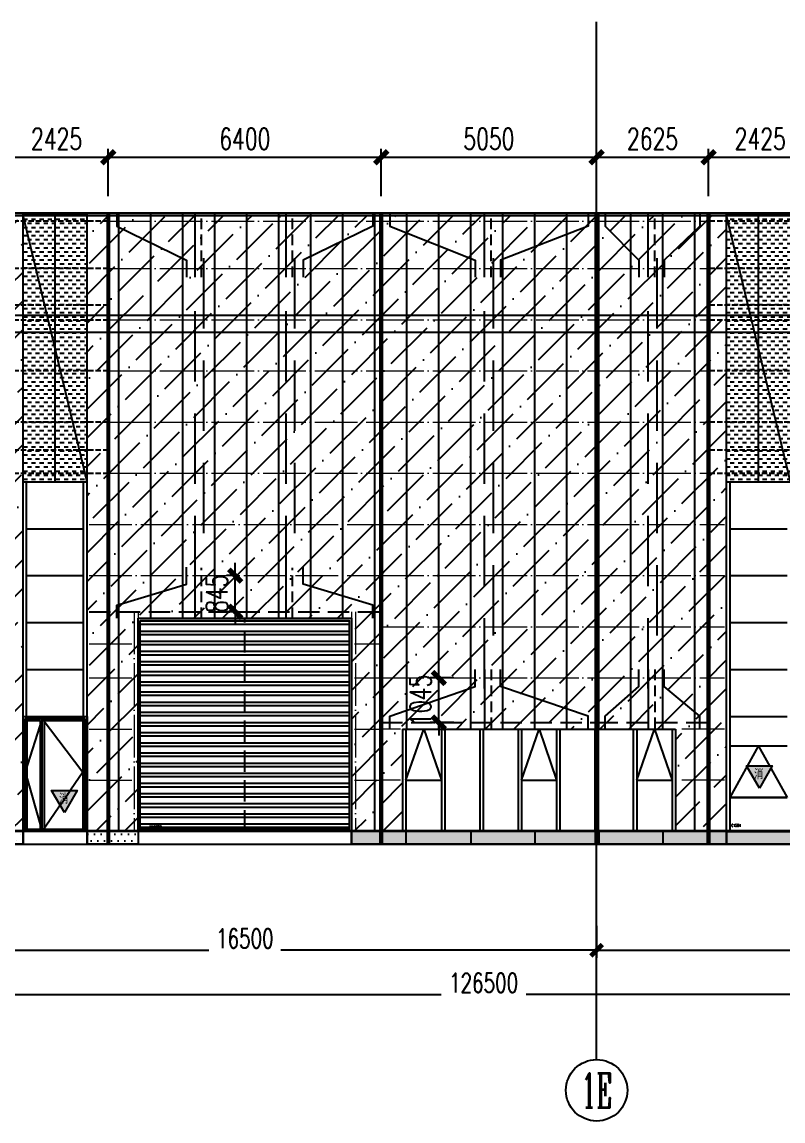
# Model space of a CAD drawing. Extents: x -2072575 to 87763, y -155913 to 742026.
# Drawn here: x -2002315 to -1984468, y 501003 to 526778 of the extents above; entities that cross this region are included whole.
import ezdxf
from ezdxf.enums import TextEntityAlignment as Align

# ---------------------------------------------------------------- set-up
doc = ezdxf.new("R2010")
doc.units = 0
doc.header["$LTSCALE"] = 1000
for name, pattern in [('20剖面图$0$DASH', [0.35, 0.25, -0.1]), ('__DASH', [0.35, 0.25, -0.1]), ('CENTER', [2, 1.25, -0.25, 0.25, -0.25]), ('CENTER2', [28.575, 19.05, -3.175, 3.175, -3.175]), ('DASHED', [0.75, 0.5, -0.25]), ('DOT', [0.25, 0, -0.25]), ('DOTE', [2.42, 2, -0.2, 0.02, -0.2]), ('HIDDEN2', [0.1875, 0.125, -0.0625])]:
    doc.linetypes.add(name, pattern=pattern)
doc.layers.get('Defpoints').update_dxf_attribs({"color": 210})
for name, color, linetype in [('!ZN1-填充-8', 8, 'Continuous'), ('!ZN1-文字-7', 7, 'Continuous'), ('!ZN1-标注-173', 173, 'Continuous'), ('!ZN3-玻璃幕墙-4', 4, 'Continuous'), ('!ZN4-辅助材料-1', 1, 'Continuous'), ('12圆钢+30钢套管撑杆', 3, 'Continuous'), ('12圆钢斜拉条', 30, 'Continuous'), ('12圆钢直拉条', 22, 'Continuous'), ('250×150×4.5×8 H型钢', 3, 'HIDDEN2'), ('3符号', 3, 'Continuous'), ('3铝板幕墙', 3, 'Continuous'), ('4玻璃幕墙', 4, 'Continuous'), ('60x60x5钢方管', 6, '20剖面图$0$DASH'), ('A-AXIS-DOTE', 14, 'DOTE'), ('A-AXIS-DP', 126, 'Continuous'), ('A-HATCH-2', 251, 'Continuous'), ('A-LIN-V', 9, 'Continuous'), ('A-门窗表显示尺寸', 160, 'Continuous'), ('AS-WALL', 40, 'Continuous'), ('DIM', 173, 'Continuous'), ('DOT', 8, 'DOT'), ('DOTE', 1, 'CENTER'), ('IE-填充-JYZS', 7, 'Continuous'), ('压型钢板', 23, 'Continuous')]:
    doc.layers.add(name, color=color, linetype=linetype)
for name, color, linetype, lineweight in [('A-WALL-HATCH', 8, 'Continuous', 13), ('冷弯薄壁C型钢 250x75x20x3.0', 51, 'DOTE', 0), ('梁', 4, 'Continuous', 18)]:
    doc.layers.add(name, color=color, linetype=linetype, lineweight=lineweight)
doc.styles.add('_TCH_AXIS', font='COMPLEX', dxfattribs={"bigfont": 'GBCBIG'})
doc.styles.add('A-STANDARD', font='SIMPLEX', dxfattribs={"bigfont": 'GBCBIG'})
doc.styles.add('DHTEXT-1', font='romans.shx', dxfattribs={"width": 0.7, "bigfont": 'chinese.shx'})
doc.styles.add('样式 1', font='romans.shx', dxfattribs={"width": 0.7, "bigfont": 'chinese.shx'})
doc.dimstyles.new('ZN180', dxfattribs={"dimscale": 180, "dimtxt": 2.5, "dimasz": 1.5, "dimexe": 1, "dimexo": 2, "dimgap": 0.9, "dimtad": 1, "dimdec": 0, "dimdsep": 46, "dimtxsty": 'DHTEXT-1', "dimblk": 'ARCHTICK', "dimcen": 2.5, "dimclrd": 173, "dimclre": 173, "dimclrt": 7, "dimazin": 2, "dimtfac": 1, "dimtdec": 0, "dimtix": 1, "dimtmove": 2, "dimatfit": 3, "dimfxl": 0, "dimarcsym": 0})
doc.dimstyles.new('ZN200', dxfattribs={"dimscale": 200, "dimtxt": 2.5, "dimasz": 1.5, "dimexe": 1, "dimexo": 2, "dimgap": 0.9, "dimtad": 1, "dimdec": 0, "dimdsep": 46, "dimtxsty": 'DHTEXT-1', "dimblk": 'ARCHTICK', "dimcen": 2.5, "dimclrd": 173, "dimclre": 173, "dimclrt": 7, "dimazin": 2, "dimtfac": 1, "dimtdec": 0, "dimtix": 1, "dimtmove": 2, "dimatfit": 3, "dimfxl": 0, "dimtolj": 1, "dimtzin": 0, "dimarcsym": 0})
pattern_1 = [(0, (2053939.9, -507792.86), (79.375, 158.75), [0, -158.75])]
pattern_2 = [(45, (2053939.9, -503214.68), (252.5697, 926.08891), [1190.625, -238.125, 0, -238.125])]
pattern_3 = [(0, (2053939.9, -503214.675), (95.25, 95.25), [95.25, -95.25])]

# ---------------------------------------------------------------- blocks, each defined once
blk = doc.blocks.new('_ArchTick')
at = {"color": 0, "linetype": 'ByBlock', "const_width": 0.4}
blk.add_lwpolyline([(-0.5, -0.5), (0.5, 0.5)], dxfattribs=at)
blk = doc.blocks.new('*D1727')
at = {"layer": 'Defpoints', "color": 0, "ltscale": 1800, "transparency": 16777216}
for p in [(-800, -1855), (125700, -1855), (125700, -3824)]:
    blk.add_point(p, dxfattribs=at)
at = {"layer": 'DIM', "color": 173, "linetype": 'ByBlock', "lineweight": -2, "ltscale": 1800, "transparency": 16777216}
for p, q in [((-800, -2215), (-800, -4004)), ((125700, -2215), (125700, -4004)), ((-800, -3824), (61456, -3824)), ((125700, -3824), (63445, -3824))]:
    blk.add_line(p, q, dxfattribs=at)
at = {"layer": 'DIM', "color": 173, "lineweight": -2, "ltscale": 1800, "transparency": 16777216, "xscale": 270, "yscale": 270, "zscale": 270, "rotation": 180}
blk.add_blockref('_ArchTick', (-800, -3824), dxfattribs=at)
at = {"layer": 'DIM', "color": 173, "lineweight": -2, "ltscale": 1800, "transparency": 16777216, "xscale": 270, "yscale": 270, "zscale": 270}
blk.add_blockref('_ArchTick', (125700, -3824), dxfattribs=at)
at = {"layer": 'DIM', "color": 7, "ltscale": 1800, "transparency": 16777216, "insert": (62450, -3549), "char_height": 450, "attachment_point": 5, "style": 'DHTEXT-1'}
blk.add_mtext('126500', dxfattribs=at)
blk = doc.blocks.new('*D1737')
at = {"layer": 'Defpoints', "color": 0, "ltscale": 1800, "transparency": 16777216}
for p in [(65100, -1855), (81600, -1855), (81600, -2784)]:
    blk.add_point(p, dxfattribs=at)
at = {"layer": 'DIM', "color": 173, "linetype": 'ByBlock', "lineweight": -2, "ltscale": 1800, "transparency": 16777216}
for p, q in [((65100, -2215), (65100, -2964)), ((81600, -2215), (81600, -2964)), ((65100, -2784), (72506, -2784)), ((81600, -2784), (74195, -2784))]:
    blk.add_line(p, q, dxfattribs=at)
at = {"layer": 'DIM', "color": 173, "lineweight": -2, "ltscale": 1800, "transparency": 16777216, "xscale": 270, "yscale": 270, "zscale": 270, "rotation": 180}
blk.add_blockref('_ArchTick', (65100, -2784), dxfattribs=at)
at = {"layer": 'DIM', "color": 173, "lineweight": -2, "ltscale": 1800, "transparency": 16777216, "xscale": 270, "yscale": 270, "zscale": 270}
blk.add_blockref('_ArchTick', (81600, -2784), dxfattribs=at)
at = {"layer": 'DIM', "color": 7, "ltscale": 1800, "transparency": 16777216, "insert": (73350, -2509), "char_height": 450, "attachment_point": 5, "style": 'DHTEXT-1'}
blk.add_mtext('16500', dxfattribs=at)
blk = doc.blocks.new('*D1738')
at = {"layer": 'Defpoints', "color": 0, "ltscale": 1800, "transparency": 16777216}
for p in [(48600, -1855), (65100, -1855), (65100, -2784)]:
    blk.add_point(p, dxfattribs=at)
at = {"layer": 'DIM', "color": 173, "linetype": 'ByBlock', "lineweight": -2, "ltscale": 1800, "transparency": 16777216}
for p, q in [((48600, -2215), (48600, -2964)), ((65100, -2215), (65100, -2964)), ((48600, -2784), (56006, -2784)), ((65100, -2784), (57695, -2784))]:
    blk.add_line(p, q, dxfattribs=at)
at = {"layer": 'DIM', "color": 173, "lineweight": -2, "ltscale": 1800, "transparency": 16777216, "xscale": 270, "yscale": 270, "zscale": 270, "rotation": 180}
blk.add_blockref('_ArchTick', (48600, -2784), dxfattribs=at)
at = {"layer": 'DIM', "color": 173, "lineweight": -2, "ltscale": 1800, "transparency": 16777216, "xscale": 270, "yscale": 270, "zscale": 270}
blk.add_blockref('_ArchTick', (65100, -2784), dxfattribs=at)
at = {"layer": 'DIM', "color": 7, "ltscale": 1800, "transparency": 16777216, "insert": (56850, -2509), "char_height": 450, "attachment_point": 5, "style": 'DHTEXT-1'}
blk.add_mtext('16500', dxfattribs=at)
blk = doc.blocks.new('卓越-轴号')
blk.add_circle((0, 0), 4)
at = {"color": 0, "style": '_TCH_AXIS', "width": 1.041667, "flags": 8}
blk.add_attdef('A', text='', height=4.48, dxfattribs=at).set_placement((-2, -2.24), (2, -2.24), align=Align.FIT)
blk = doc.blocks.new('*U215')
at = {"layer": '!ZN3-玻璃幕墙-4', "color": 7, "ltscale": 10}
blk.add_lwpolyline([(0, 0), (670, 1200), (1340, 0)], dxfattribs=at)
blk = doc.blocks.new('消防救援口标识')
blk.add_wipeout([(0, 0), (-150, 260), (150, 260)]).dxf.layer = '!ZN1-标注-173'
at = {"layer": '!ZN1-填充-8'}
h = blk.add_hatch(color=252, dxfattribs=at)
h.dxf.hatch_style = 1
h.paths.add_polyline_path([(0, 0), (-150, 260), (150, 260)])
at = {"layer": '!ZN1-标注-173'}
blk.add_lwpolyline([(0, 0), (-150, 260), (150, 260)], close=True, dxfattribs=at)
at = {"layer": '!ZN1-文字-7', "ltscale": 1.5, "style": '样式 1', "width": 0.7}
blk.add_text('消', height=120, dxfattribs=at).set_placement((-62, 164), align=Align.MIDDLE_LEFT)
blk = doc.blocks.new('w4243')
at = {"layer": '!ZN4-辅助材料-1', "xscale": 2, "yscale": 2, "zscale": 2}
blk.add_blockref('消防救援口标识', (-1646421, 506714), dxfattribs=at)
blk = doc.blocks.new('20250915085932')
at = {"layer": '!ZN1-填充-8'}
h = blk.add_hatch(dxfattribs=at)
h.set_pattern_fill('ANSI36', color=252, scale=300, style=0)
h.set_pattern_definition(pattern_2)
h.paths.add_polyline_path([(51650, 12), (48150, 12), (37726, 12), (37850, 0), (50450, 0), (50450, 2400), (37850, 2400), (37726, 12), (42635, 12), (37726, 12), (38071, 12), (37850, 0), (36650, 0), (36650, 14450), (51650, 14450)])
h = blk.add_hatch(dxfattribs=at)
h.set_pattern_fill('ANSI36', color=252, scale=300, style=0)
h.set_pattern_definition(pattern_2)
h.paths.add_polyline_path([(68150, 12), (66677, 12), (60550, 12), (60550, 0), (66950, 0), (66950, 2400), (60550, 2400), (60550, 12), (59350, 12), (59350, 5000), (54350, 5000), (54350, 12), (53150, 12), (53150, 14450), (68150, 14450)])
h = blk.add_hatch(dxfattribs=at)
h.set_pattern_fill('DOTS', color=252, scale=100, style=0)
h.set_pattern_definition(pattern_1)
h.paths.add_polyline_path([(51650, 12), (36650, 12), (36650, -300), (51650, -300)])
h = blk.add_hatch(dxfattribs=at)
h.set_pattern_fill('DOTS', color=252, scale=100, style=0)
h.set_pattern_definition(pattern_1)
h.paths.add_polyline_path([(53150, 12), (54350, 12), (54350, -300), (53150, -300)])
h = blk.add_hatch(dxfattribs=at)
h.set_pattern_fill('DOTS', color=252, scale=100, style=0)
h.set_pattern_definition(pattern_1)
h.paths.add_polyline_path([(59350, 12), (84650, 12), (84650, -300), (59350, -300)])
at = {"layer": 'A-HATCH-2'}
h = blk.add_hatch(dxfattribs=at)
h.set_pattern_fill('ANSI32', color=252, scale=50, angle=45)
h.set_pattern_definition([(180, (1697830.16, -517237.45), (-1e-14, -238.125), []), (180, (1697750.8, -517158.08), (-1e-14, -238.125), [])])
h.paths.add_polyline_path([(54400, 4950), (59300, 4950), (59300, 50), (54400, 50)])
at = {"layer": 'IE-填充-JYZS', "ltscale": 10}
h = blk.add_hatch(dxfattribs=at)
h.set_pattern_fill('DASH', color=252, scale=100)
h.set_pattern_definition(pattern_3)
h.paths.add_polyline_path([(51650, 8200), (53150, 8200), (53150, 14450), (51650, 14450)])
h = blk.add_hatch(dxfattribs=at)
h.set_pattern_fill('DASH', color=252, scale=100)
h.set_pattern_definition(pattern_3)
h.paths.add_polyline_path([(68150, 8200), (69650, 8200), (69650, 14450), (68150, 14450)])
at = {"layer": '!ZN3-玻璃幕墙-4', "color": 252, "ltscale": 10}
for points in [[(60630, 1200), (61045, 2400), (61460, 1200)], [(63340, 1200), (63750, 2400), (64160, 1200)], [(66040, 1200), (66455, 2400), (66870, 1200)]]:
    blk.add_lwpolyline(points, dxfattribs=at)
at = {"layer": '3铝板幕墙', "color": 252, "ltscale": 10}
blk.add_line((87350, 12), (15100, 12), dxfattribs=at)
at = {"layer": '3铝板幕墙', "color": 252, "ltscale": 2000}
for p, q in [((53150, 12), (53150, -300)), ((54350, 12), (54350, -300)), ((59350, 12), (59350, -300)), ((60630, 12), (60630, -300)), ((62150, 12), (62150, -300)), ((63650, 12), (63650, -300)), ((65150, 12), (65150, -300)), ((66650, 12), (66650, -300)), ((68150, 12), (68150, -300))]:
    blk.add_line(p, q, dxfattribs=at)
for points in [[(36650, 12), (51650, 12), (51650, -300), (36650, -300)], [(53150, 12), (54350, 12), (54350, -300), (53150, -300)], [(59350, 12), (84650, 12), (84650, -300), (59350, -300)]]:
    blk.add_lwpolyline(points, close=True, dxfattribs=at)
at = {"layer": '4玻璃幕墙', "color": 252, "ltscale": 1.5}
for p, q in [((51650, 0), (51650, 8200)), ((51650, 8200), (53150, 8200)), ((51730, 0), (51730, 8200)), ((53070, 0), (53070, 8200)), ((53150, 0), (53150, 8200)), ((68150, 0), (68150, 8200)), ((68150, 8200), (69650, 8200)), ((68230, 0), (68230, 8200)), ((51730, 7100), (53070, 7100)), ((68230, 7100), (69570, 7100)), ((51730, 6000), (53070, 6000)), ((68230, 6000), (69570, 6000)), ((51730, 4900), (53070, 4900)), ((68230, 4900), (69570, 4900)), ((51730, 3800), (53070, 3800)), ((68230, 3800), (69570, 3800)), ((51730, 2700), (53070, 2700)), ((68230, 2700), (69570, 2700)), ((60550, 2400), (66950, 2401)), ((60550, 2400), (60550, 0)), ((60630, 2400), (60630, 0)), ((61460, 2400), (61460, 0)), ((61540, 2400), (61540, 0)), ((62360, 2400), (62360, 0)), ((62440, 2400), (62440, 0)), ((63260, 2400), (63260, 0)), ((63340, 2400), (63340, 0)), ((64160, 2400), (64160, 0)), ((64240, 2400), (64240, 0)), ((65060, 2400), (65060, 0)), ((65140, 2400), (65140, 0)), ((65960, 2401), (65960, 1)), ((66040, 2401), (66040, 1)), ((66870, 2401), (66870, 1)), ((66950, 2401), (66950, 1)), ((69570, 2000), (68230, 2000)), ((69570, 2000), (68230, 2000)), ((60630, 1200), (61460, 1200)), ((63340, 1200), (64160, 1200)), ((66040, 1200), (66870, 1200)), ((69570, 800), (68230, 800)), ((69570, 800), (68230, 800)), ((68230, 800), (69570, 800)), ((53150, 0), (51650, 0)), ((69650, 0), (68150, 0)), ((68150, 0), (69650, 0)), ((66950, 0), (60550, 0))]:
    blk.add_line(p, q, dxfattribs=at)
at = {"layer": '4玻璃幕墙', "color": 252}
for p, q in [((51650, 2700), (53150, 2700)), ((51650, 0), (51650, 2700)), ((51700, 0), (51700, 2650)), ((51700, 2650), (52100, 2650)), ((51750, 50), (51750, 2600)), ((51750, 2600), (52050, 2600)), ((52050, 2600), (52050, 50)), ((52100, 0), (52100, 2650)), ((52100, 2650), (53100, 2650)), ((52150, 50), (52150, 2600)), ((52150, 2600), (53050, 2600)), ((53050, 2600), (53050, 50)), ((53100, 2650), (53100, 0)), ((53150, 2700), (53150, 0)), ((53150, 0), (51650, 0)), ((52050, 50), (51750, 50)), ((53050, 50), (52150, 50))]:
    blk.add_line(p, q, dxfattribs=at)
blk.add_lwpolyline([(52100, 2650), (51700, 1403), (52100, 0)], dxfattribs=at)
at = {"layer": 'A-AXIS-DOTE', "color": 252, "linetype": '__DASH', "ltscale": 2}
blk.add_line((56850, 0), (56850, 5000), dxfattribs=at)
at = {"layer": 'A-LIN-V', "color": 252}
for p, q in [((15200, 14500), (125700, 14500)), ((15200, 14450), (125700, 14450)), ((53150, 14500), (51650, 14500)), ((51650, -300), (51650, 14450)), ((53150, 14450), (51650, 14450)), ((53150, -300), (53150, 14450)), ((69650, 14500), (68150, 14500)), ((68150, -300), (68150, 14450)), ((69650, 14450), (68150, 14450)), ((53150, 0), (51650, 0)), ((53150, 0), (51650, 0)), ((69650, 0), (68150, 0)), ((69650, 0), (68150, 0)), ((54350, 0), (54350, -300)), ((59350, 0), (59350, -300))]:
    blk.add_line(p, q, dxfattribs=at)
blk.add_lwpolyline([(54350, 5000), (59350, 5000), (59350, 0), (54350, 0)], close=True, dxfattribs=at)
at = {"layer": 'A-门窗表显示尺寸', "color": 252}
blk.add_lwpolyline([(54400, 4950), (59300, 4950), (59300, 50), (54400, 50)], close=True, dxfattribs=at)
at = {"layer": 'AS-WALL', "color": 252}
for points in [[(53150, 8200), (53150, 8200), (51650, 14450)], [(69650, 8200), (69650, 8200), (68150, 14450)]]:
    blk.add_lwpolyline(points, dxfattribs=at)
at = {"layer": '压型钢板', "color": 252, "ltscale": 10}
for p, q in [((51650, 12), (51650, 14500)), ((52400, 8200), (52400, 14500)), ((53150, 12), (53150, 14500)), ((53900, 12), (53900, 14500)), ((54650, 5000), (54650, 14500)), ((55400, 5000), (55400, 14500)), ((56150, 5000), (56150, 14500)), ((56900, 5000), (56900, 14500)), ((57650, 5000), (57650, 14500)), ((58400, 5000), (58400, 14500)), ((59150, 5000), (59150, 14500)), ((59900, 12), (59900, 14500)), ((60650, 2400), (60650, 14500)), ((61400, 2401), (61400, 14500)), ((62150, 2401), (62150, 14500)), ((62900, 2401), (62900, 14500)), ((63650, 2401), (63650, 14500)), ((64400, 2401), (64400, 14500)), ((65150, 2401), (65150, 14500)), ((65900, 2401), (65900, 14500)), ((66650, 2401), (66650, 14500)), ((67400, 12), (67400, 14500)), ((68150, 12), (68150, 14500)), ((68900, 8200), (68900, 14500))]:
    blk.add_line(p, q, dxfattribs=at)
at = {"layer": '!ZN3-玻璃幕墙-4', "color": 252, "ltscale": 500}
blk.add_blockref('*U215', (68230, 800), dxfattribs=at)
at = {"layer": 'A-WALL-HATCH', "color": 252}
blk.add_blockref('w4243', (1699041, -506271), dxfattribs=at)
at = {"layer": 'A-门窗表显示尺寸', "color": 252, "style": 'A-STANDARD', "width": 0.705882}
for s, p in [('JLM5050', (54600, 80)), ('C1584', (68260, 113)), ('C1584', (68260, 113))]:
    blk.add_text(s, height=59.5, dxfattribs=at).set_placement(p)
at = {"layer": '4玻璃幕墙', "color": 252}
blk.add_lwpolyline([(52100, 2650), (53050, 1393), (52100, 0)], dxfattribs=at)
at = {"layer": '!ZN4-辅助材料-1', "color": 252, "xscale": 2, "yscale": 2, "zscale": 2}
blk.add_blockref('消防救援口标识', (68917, 1018), dxfattribs=at)
at = {"layer": '!ZN3-玻璃幕墙-4', "color": 252, "ltscale": 10}
blk.add_lwpolyline([(68230, 800), (68900, 2000), (69570, 800)], dxfattribs=at)
at = {"layer": '!ZN4-辅助材料-1', "color": 252, "xscale": 2, "yscale": 2, "zscale": 2}
blk.add_blockref('消防救援口标识', (68917, 1018), dxfattribs=at)
blk = doc.blocks.new('A$C9759542a')
at = {"layer": '3铝板幕墙', "ltscale": 1000}
blk.add_blockref('20250915085932', (0, 0), dxfattribs=at)
blk = doc.blocks.new('*D3350')
at = {"layer": 'Defpoints', "color": 0, "ltscale": 10, "transparency": 16777216}
for p in [(-1983790, 523606), (-1986215, 522293), (-1983790, 522293)]:
    blk.add_point(p, dxfattribs=at)
at = {"layer": 'DIM', "color": 173, "linetype": 'ByBlock', "lineweight": -2, "ltscale": 10, "transparency": 16777216}
for p, q in [((-1986215, 522693), (-1986215, 523806)), ((-1983790, 522693), (-1983790, 523806)), ((-1986215, 523606), (-1983790, 523606))]:
    blk.add_line(p, q, dxfattribs=at)
at = {"layer": 'DIM', "color": 173, "lineweight": -2, "ltscale": 10, "transparency": 16777216, "xscale": 300, "yscale": 300, "zscale": 300, "rotation": 180}
blk.add_blockref('_ArchTick', (-1986215, 523606), dxfattribs=at)
at = {"layer": 'DIM', "color": 173, "lineweight": -2, "ltscale": 10, "transparency": 16777216, "xscale": 300, "yscale": 300, "zscale": 300}
blk.add_blockref('_ArchTick', (-1983790, 523606), dxfattribs=at)
at = {"layer": 'DIM', "color": 7, "ltscale": 10, "transparency": 16777216, "insert": (-1985002, 524036), "char_height": 500, "attachment_point": 5, "style": 'DHTEXT-1'}
blk.add_mtext('\\A1;2425', dxfattribs=at)
blk = doc.blocks.new('*D3351')
at = {"layer": 'Defpoints', "color": 0, "ltscale": 10, "transparency": 16777216}
for p in [(-1986215, 523606), (-1988840, 522293), (-1986215, 522293)]:
    blk.add_point(p, dxfattribs=at)
at = {"layer": 'DIM', "color": 173, "linetype": 'ByBlock', "lineweight": -2, "ltscale": 10, "transparency": 16777216}
for p, q in [((-1988840, 522693), (-1988840, 523806)), ((-1986215, 522693), (-1986215, 523806)), ((-1988840, 523606), (-1986215, 523606))]:
    blk.add_line(p, q, dxfattribs=at)
at = {"layer": 'DIM', "color": 173, "lineweight": -2, "ltscale": 10, "transparency": 16777216, "xscale": 300, "yscale": 300, "zscale": 300, "rotation": 180}
blk.add_blockref('_ArchTick', (-1988840, 523606), dxfattribs=at)
at = {"layer": 'DIM', "color": 173, "lineweight": -2, "ltscale": 10, "transparency": 16777216, "xscale": 300, "yscale": 300, "zscale": 300}
blk.add_blockref('_ArchTick', (-1986215, 523606), dxfattribs=at)
at = {"layer": 'DIM', "color": 7, "ltscale": 10, "transparency": 16777216, "insert": (-1987527, 524036), "char_height": 500, "attachment_point": 5, "style": 'DHTEXT-1'}
blk.add_mtext('\\A1;2625', dxfattribs=at)
blk = doc.blocks.new('*D3352')
at = {"layer": 'Defpoints', "color": 0, "ltscale": 10, "transparency": 16777216}
for p in [(-1988840, 523606), (-1993890, 522293), (-1988840, 522293)]:
    blk.add_point(p, dxfattribs=at)
at = {"layer": 'DIM', "color": 173, "linetype": 'ByBlock', "lineweight": -2, "ltscale": 10, "transparency": 16777216}
for p, q in [((-1993890, 522693), (-1993890, 523806)), ((-1988840, 522693), (-1988840, 523806)), ((-1993890, 523606), (-1988840, 523606))]:
    blk.add_line(p, q, dxfattribs=at)
at = {"layer": 'DIM', "color": 173, "lineweight": -2, "ltscale": 10, "transparency": 16777216, "xscale": 300, "yscale": 300, "zscale": 300, "rotation": 180}
blk.add_blockref('_ArchTick', (-1993890, 523606), dxfattribs=at)
at = {"layer": 'DIM', "color": 173, "lineweight": -2, "ltscale": 10, "transparency": 16777216, "xscale": 300, "yscale": 300, "zscale": 300}
blk.add_blockref('_ArchTick', (-1988840, 523606), dxfattribs=at)
at = {"layer": 'DIM', "color": 7, "ltscale": 10, "transparency": 16777216, "insert": (-1991365, 524036), "char_height": 500, "attachment_point": 5, "style": 'DHTEXT-1'}
blk.add_mtext('\\A1;5050', dxfattribs=at)
blk = doc.blocks.new('*D3353')
at = {"layer": 'Defpoints', "color": 0, "ltscale": 10, "transparency": 16777216}
for p in [(-1993890, 523606), (-2000290, 522293), (-1993890, 522293)]:
    blk.add_point(p, dxfattribs=at)
at = {"layer": 'DIM', "color": 173, "linetype": 'ByBlock', "lineweight": -2, "ltscale": 10, "transparency": 16777216}
for p, q in [((-2000290, 522693), (-2000290, 523806)), ((-1993890, 522693), (-1993890, 523806)), ((-2000290, 523606), (-1993890, 523606))]:
    blk.add_line(p, q, dxfattribs=at)
at = {"layer": 'DIM', "color": 173, "lineweight": -2, "ltscale": 10, "transparency": 16777216, "xscale": 300, "yscale": 300, "zscale": 300, "rotation": 180}
blk.add_blockref('_ArchTick', (-2000290, 523606), dxfattribs=at)
at = {"layer": 'DIM', "color": 173, "lineweight": -2, "ltscale": 10, "transparency": 16777216, "xscale": 300, "yscale": 300, "zscale": 300}
blk.add_blockref('_ArchTick', (-1993890, 523606), dxfattribs=at)
at = {"layer": 'DIM', "color": 7, "ltscale": 10, "transparency": 16777216, "insert": (-1997090, 524036), "char_height": 500, "attachment_point": 5, "style": 'DHTEXT-1'}
blk.add_mtext('\\A1;6400', dxfattribs=at)
blk = doc.blocks.new('*D3354')
at = {"layer": 'Defpoints', "color": 0, "ltscale": 10, "transparency": 16777216}
for p in [(-2000290, 523606), (-2002715, 522293), (-2000290, 522293)]:
    blk.add_point(p, dxfattribs=at)
at = {"layer": 'DIM', "color": 173, "linetype": 'ByBlock', "lineweight": -2, "ltscale": 10, "transparency": 16777216}
for p, q in [((-2002715, 522693), (-2002715, 523806)), ((-2000290, 522693), (-2000290, 523806)), ((-2002715, 523606), (-2000290, 523606))]:
    blk.add_line(p, q, dxfattribs=at)
at = {"layer": 'DIM', "color": 173, "lineweight": -2, "ltscale": 10, "transparency": 16777216, "xscale": 300, "yscale": 300, "zscale": 300, "rotation": 180}
blk.add_blockref('_ArchTick', (-2002715, 523606), dxfattribs=at)
at = {"layer": 'DIM', "color": 173, "lineweight": -2, "ltscale": 10, "transparency": 16777216, "xscale": 300, "yscale": 300, "zscale": 300}
blk.add_blockref('_ArchTick', (-2000290, 523606), dxfattribs=at)
at = {"layer": 'DIM', "color": 7, "ltscale": 10, "transparency": 16777216, "insert": (-2001502, 524036), "char_height": 500, "attachment_point": 5, "style": 'DHTEXT-1'}
blk.add_mtext('\\A1;2425', dxfattribs=at)
blk = doc.blocks.new('*D3360')
at = {"layer": 'Defpoints', "color": 0, "ltscale": 10, "transparency": 16777216}
for p in [(-1997315, 513793), (-1996846, 513793), (-1996846, 512948)]:
    blk.add_point(p, dxfattribs=at)
at = {"layer": 'DIM', "color": 173, "linetype": 'ByBlock', "lineweight": -2, "ltscale": 10, "transparency": 16777216}
for p, q in [((-1997315, 513793), (-1997315, 514093)), ((-1997246, 513793), (-1997515, 513793)), ((-1997315, 512948), (-1997315, 513793)), ((-1997246, 512948), (-1997515, 512948)), ((-1997315, 512948), (-1997315, 512648))]:
    blk.add_line(p, q, dxfattribs=at)
at = {"layer": 'DIM', "color": 173, "lineweight": -2, "ltscale": 10, "transparency": 16777216, "xscale": 300, "yscale": 300, "zscale": 300}
for p, rotation in [((-1997315, 513793), 270), ((-1997315, 512948), 90)]:
    blk.add_blockref('_ArchTick', p, dxfattribs=dict(at, rotation=rotation))
at = {"layer": 'DIM', "color": 7, "ltscale": 10, "transparency": 16777216, "insert": (-1997745, 513370), "char_height": 500, "attachment_point": 5, "rotation": 90, "style": 'DHTEXT-1'}
blk.add_mtext('\\A1;845', dxfattribs=at)
blk = doc.blocks.new('*D3361')
at = {"layer": 'Defpoints', "color": 0, "ltscale": 10, "transparency": 16777216}
for p in [(-1992540, 511393), (-1991790, 511393), (-1991790, 510348)]:
    blk.add_point(p, dxfattribs=at)
at = {"layer": 'DIM', "color": 173, "linetype": 'ByBlock', "lineweight": -2, "ltscale": 10, "transparency": 16777216}
for p, q in [((-1992540, 511393), (-1992540, 511693)), ((-1992190, 511393), (-1992740, 511393)), ((-1992540, 510348), (-1992540, 511393)), ((-1992190, 510348), (-1992740, 510348)), ((-1992540, 510348), (-1992540, 510048))]:
    blk.add_line(p, q, dxfattribs=at)
at = {"layer": 'DIM', "color": 173, "lineweight": -2, "ltscale": 10, "transparency": 16777216, "xscale": 300, "yscale": 300, "zscale": 300}
for p, rotation in [((-1992540, 511393), 270), ((-1992540, 510348), 90)]:
    blk.add_blockref('_ArchTick', p, dxfattribs=dict(at, rotation=rotation))
at = {"layer": 'DIM', "color": 7, "ltscale": 10, "transparency": 16777216, "insert": (-1992970, 510870), "char_height": 500, "attachment_point": 5, "rotation": 90, "style": 'DHTEXT-1'}
blk.add_mtext('\\A1;1045', dxfattribs=at)
blk = doc.blocks.new('20250821135809')
at = {"layer": 'DOT', "linetype": 'CENTER2', "ltscale": 18}
for p, q in [((132193.4, 14500), (12930.2, 14500)), ((132193.4, 12100), (12930.2, 12100)), ((132193.4, 11700), (12930.2, 11700)), ((132193.4, 0), (-7168.5, 0))]:
    blk.add_line(p, q, dxfattribs=at)
at = {"layer": 'DOTE', "ltscale": 180}
blk.add_line((65100, -5350), (65100, 18985.3), dxfattribs=at)
at = {"layer": '3符号', "color": 7}
ref = blk.add_blockref('卓越-轴号', (65101.1, -6070), dxfattribs=dict(at, xscale=180, yscale=180, zscale=180))
ref.add_attrib('A', '1E', dxfattribs={"layer": '0', "color": 0, "height": 806.4, "style": '_TCH_AXIS', "width": 0.604839}).set_placement((64741.1, -6473.2), (65461.1, -6473.2), align=Align.FIT)
at = {"layer": 'DIM', "ltscale": 1800}
for base, p1, p2, picture, middle in [((125700, -3824.1), (-800, -1854.7), (125700, -1854.7), '*D1727', (62450, -3549.1)), ((65100, -2784.1), (48600, -1854.7), (65100, -1854.7), '*D1738', (56850, -2509.1)), ((81600, -2784.1), (65100, -1854.7), (81600, -1854.7), '*D1737', (73350, -2509.1))]:
    dim = blk.add_linear_dim(base=base, p1=p1, p2=p2, angle=0, dimstyle='ZN180', dxfattribs=at)
    dim.commit()
    dim.dimension.update_dxf_attribs({"geometry": picture, "text_midpoint": middle, "dimtype": 129})

msp = doc.modelspace()

# ---------------------------------------------------------------- block references
at = {"layer": '60x60x5钢方管', "ltscale": 0.5}
msp.add_blockref('A$C9759542a', (-2053939.9, 507792.9), dxfattribs=at)

# ---------------------------------------------------------------- next in the draw order: linework, layer by layer
at = {"layer": '12圆钢+30钢套管撑杆', "color": 3}
for p, q in [((-1998256.6, 520792.9), (-1998256.6, 522292.9)), ((-1996123.2, 520792.9), (-1996123.2, 522292.9)), ((-1991464.9, 520792.9), (-1991464.9, 522292.9)), ((-1987627.6, 520792.9), (-1987627.6, 522292.9)), ((-1998256.6, 512797.9), (-1998256.6, 513980.4)), ((-1996123.2, 512797.9), (-1996123.2, 513980.4)), ((-1991464.9, 511592.9), (-1991464.9, 510192.9)), ((-1987627.6, 511592.9), (-1987627.6, 510192.9))]:
    msp.add_line(p, q, dxfattribs=at)
at = {"layer": '12圆钢+30钢套管撑杆', "color": 3, "linetype": 'DASHED', "ltscale": 0.5}
for p, q in [((-1998106.6, 520792.9), (-1998106.6, 522292.9)), ((-1995973.2, 520792.9), (-1995973.2, 522292.9)), ((-1991314.9, 520792.9), (-1991314.9, 522292.9)), ((-1987477.6, 520792.9), (-1987477.6, 522292.9)), ((-1998106.6, 512797.9), (-1998106.6, 513980.4)), ((-1995973.2, 512797.9), (-1995973.2, 513980.4)), ((-1991314.9, 511592.9), (-1991314.9, 510192.9)), ((-1987477.6, 511592.9), (-1987477.6, 510192.9))]:
    msp.add_line(p, q, dxfattribs=at)
at = {"layer": '12圆钢斜拉条', "ltscale": 1000}
for points in [[(-2000089.9, 522292.9), (-2000089.9, 521992.9), (-1998456.4, 521192.9), (-1998456.4, 520792.9)], [(-1994089.9, 522292.9), (-1994089.9, 521992.9), (-1995723.4, 521192.9), (-1995723.4, 520792.9)], [(-1993689.9, 522292.9), (-1993689.9, 521992.9), (-1991689.9, 521192.9), (-1991689.9, 520792.9)], [(-1989039.9, 522292.9), (-1989039.9, 521992.9), (-1991089.9, 521192.9), (-1991089.9, 520792.9)], [(-1988639.9, 522292.9), (-1988639.9, 521992.9), (-1987852.6, 521192.9), (-1987852.6, 520792.9)], [(-1986415.4, 522292.9), (-1986415.4, 521992.9), (-1987252.6, 521192.9), (-1987252.6, 520792.9)], [(-2000089.9, 512797.9), (-2000089.9, 513097.9), (-1998456.4, 513592.9), (-1998456.4, 513992.9)], [(-1994089.9, 512797.9), (-1994089.9, 513097.9), (-1995723.4, 513592.9), (-1995723.4, 513992.9)], [(-1993689.9, 510197.9), (-1993689.9, 510497.9), (-1991689.9, 511192.9), (-1991689.9, 511592.9)], [(-1989039.9, 510197.9), (-1989039.9, 510497.9), (-1991089.9, 511192.9), (-1991089.9, 511592.9)], [(-1988639.9, 510197.9), (-1988639.9, 510497.9), (-1987852.6, 511192.9), (-1987852.6, 511592.9)], [(-1986415.4, 510197.9), (-1986415.4, 510497.9), (-1987252.6, 511192.9), (-1987252.6, 511592.9)]]:
    msp.add_lwpolyline(points, dxfattribs=at)
at = {"layer": '12圆钢直拉条', "ltscale": 1000}
for p, q in [((-1998056.6, 521242.9), (-1998056.6, 519592.9)), ((-1995923.2, 521242.9), (-1995923.2, 519592.9)), ((-1991264.9, 521242.9), (-1991264.9, 519592.9)), ((-1987427.6, 521242.9), (-1987427.6, 519592.9)), ((-1998256.6, 518342.9), (-1998256.6, 519992.9)), ((-1996123.2, 518342.9), (-1996123.2, 519992.9)), ((-1991464.9, 518342.9), (-1991464.9, 519992.9)), ((-1987627.6, 518342.9), (-1987627.6, 519992.9)), ((-1998056.6, 518842.9), (-1998056.6, 517192.9)), ((-1995923.2, 518842.9), (-1995923.2, 517192.9)), ((-1991264.9, 518842.9), (-1991264.9, 517192.9)), ((-1987427.6, 518842.9), (-1987427.6, 517192.9)), ((-1998256.6, 515942.9), (-1998256.6, 517592.9)), ((-1996123.2, 515942.9), (-1996123.2, 517592.9)), ((-1991464.9, 515942.9), (-1991464.9, 517592.9)), ((-1987627.6, 515942.9), (-1987627.6, 517592.9)), ((-1998056.6, 516442.9), (-1998056.6, 514792.9)), ((-1995923.2, 516442.9), (-1995923.2, 514792.9)), ((-1991264.9, 516442.9), (-1991264.9, 514792.9)), ((-1987427.4, 516442.9), (-1987427.4, 514792.9)), ((-1998256.6, 513542.9), (-1998256.6, 515192.9)), ((-1996123.2, 513542.9), (-1996123.2, 515192.9)), ((-1991464.9, 513542.9), (-1991464.9, 515192.9)), ((-1987627.4, 513542.9), (-1987627.4, 515192.9)), ((-1991264.9, 514042.9), (-1991264.9, 512392.9)), ((-1987427.4, 514042.9), (-1987427.4, 512392.9)), ((-1991464.9, 511142.9), (-1991464.9, 512792.9)), ((-1987627.4, 511142.9), (-1987627.4, 512792.9))]:
    msp.add_line(p, q, dxfattribs=at)
at = {"layer": '250×150×4.5×8 H型钢', "linetype": '20剖面图$0$DASH', "ltscale": 2}
for p, q in [((-2000739.9, 512947.9), (-1993889.9, 512947.9)), ((-1993889.9, 510347.9), (-1988839.9, 510347.9)), ((-1988839.9, 510347.9), (-1986214.9, 510347.9))]:
    msp.add_line(p, q, dxfattribs=at)
at = {"layer": '60x60x5钢方管', "ltscale": 0.5}
for p, q in [((-2000289.8, 522110), (-2002714.9, 522110)), ((-1983789.8, 522110), (-1986214.9, 522110)), ((-2000289.8, 520992.9), (-2002714.9, 520992.9)), ((-1983789.8, 520992.9), (-1986214.9, 520992.9)), ((-2000289.8, 520133.8), (-2002714.9, 520133.8)), ((-1983789.8, 520133.8), (-1986214.9, 520133.8)), ((-2000289.8, 519787.2), (-2002714.9, 519787.2)), ((-1983789.8, 519787.2), (-1986214.9, 519787.2)), ((-2000289.8, 518592.9), (-2002714.9, 518592.9)), ((-1983789.8, 518592.9), (-1986214.9, 518592.9)), ((-2000289.8, 517392.9), (-2002714.9, 517392.9)), ((-1983789.8, 517392.9), (-1986214.9, 517392.9)), ((-2000289.8, 516737.9), (-2002714.9, 516737.9)), ((-1983789.8, 516737.9), (-1986214.9, 516737.9)), ((-2000289.8, 516187.2, 0), (-2002714.9, 516187.2, 0)), ((-1983789.8, 516187.2, 0), (-1986214.9, 516187.2, 0))]:
    msp.add_line(p, q, dxfattribs=at)
at = {"layer": 'AS-WALL'}
msp.add_line((-2061108.4, 507492.9), (-1921746.5, 507492.9), dxfattribs=at)
at = {"layer": '冷弯薄壁C型钢 250x75x20x3.0', "ltscale": 0.5}
for p, q in [((-2000289.9, 522105.4), (-1993889.9, 522105.4)), ((-1993889.9, 522105.4), (-1988839.9, 522105.4)), ((-1988839.9, 522105.4), (-1986215.4, 522105.4)), ((-2000289.9, 520992.9), (-1993889.9, 520992.9)), ((-1993889.9, 520992.9), (-1988839.9, 520992.9)), ((-1988839.9, 520992.9), (-1986215.4, 520992.9)), ((-2000289.9, 519792.9), (-1993889.9, 519792.9)), ((-1993889.9, 519792.9), (-1988839.9, 519792.9)), ((-1988839.9, 519792.9), (-1986215.4, 519792.9)), ((-2000289.9, 518592.9), (-1993889.9, 518592.9)), ((-1993889.9, 518592.9), (-1988839.9, 518592.9)), ((-1988839.9, 518592.9), (-1986215.4, 518592.9)), ((-2000289.9, 517392.9), (-1993889.9, 517392.9)), ((-1993889.9, 517392.9), (-1988839.9, 517392.9)), ((-1988839.9, 517392.9), (-1986215.4, 517392.9)), ((-2000289.9, 516192.9), (-1993889.9, 516192.9)), ((-1993889.9, 516192.9), (-1988839.9, 516192.9)), ((-1988839.9, 516192.9), (-1986214.9, 516192.9)), ((-2000739.9, 514992.9), (-1993889.9, 514992.9)), ((-1993889.9, 514992.9), (-1988839.9, 514992.9)), ((-1988839.9, 514992.9), (-1985839.9, 514992.9)), ((-2000739.9, 513792.9), (-1993889.9, 513792.9)), ((-1993889.9, 513792.9), (-1988839.9, 513792.9)), ((-1988839.9, 513792.9), (-1985839.9, 513792.9)), ((-1999687.5, 512947.9), (-1999687.5, 507792.9)), ((-1999589.9, 512947.9), (-1999589.9, 507792.9)), ((-1994589.9, 512947.9), (-1994589.9, 507792.9)), ((-1994492.3, 512947.9), (-1994492.3, 507792.9)), ((-1993889.9, 512592.9), (-1988839.9, 512592.9)), ((-1988839.9, 512592.9), (-1985839.9, 512592.9)), ((-2000739.9, 512192.9), (-1999659.9, 512192.9)), ((-1994519.9, 512192.9), (-1993889.9, 512192.9)), ((-2000739.9, 511392.9), (-1999659.9, 511392.9)), ((-1994519.9, 511392.9), (-1993889.9, 511392.9)), ((-1993889.9, 511392.9), (-1988839.9, 511392.9)), ((-1988839.9, 511392.9), (-1985839.9, 511392.9)), ((-2000739.9, 510192.9), (-1999659.9, 510192.9)), ((-1994519.9, 510192.9), (-1993889.9, 510192.9)), ((-1993439.9, 510192.9), (-1993839.9, 510192.9)), ((-1985839.9, 510192.9), (-1986939.9, 510192.9)), ((-2000739.9, 508992.9), (-1999659.9, 508992.9)), ((-1994519.9, 508992.9), (-1993889.9, 508992.9)), ((-1993439.9, 508992.9), (-1993839.9, 508992.9)), ((-1985839.9, 508992.9), (-1986939.9, 508992.9)), ((-2000739.9, 507792.9), (-1999659.9, 507792.9)), ((-1994519.9, 507792.9), (-1993889.9, 507792.9)), ((-1993439.9, 507792.9), (-1993839.9, 507792.9)), ((-1985839.9, 507792.9), (-1986939.9, 507792.9))]:
    msp.add_line(p, q, dxfattribs=at)
at = {"layer": '梁', "ltscale": 10, "const_width": 100}
for points in [[(-2000289.9, 522292.9), (-2000289.9, 507492.9)], [(-1993889.9, 522292.9), (-1993889.9, 507492.9)], [(-1988839.9, 522292.9), (-1988839.9, 507492.9)]]:
    msp.add_lwpolyline(points, dxfattribs=at)
at = {"layer": '梁', "color": 1, "ltscale": 10, "const_width": 100}
msp.add_lwpolyline([(-1986214.9, 522292.9), (-1986214.9, 507492.9)], dxfattribs=at)

# ---------------------------------------------------------------- next in the draw order: block references
at = {"layer": 'A-AXIS-DP', "ltscale": 2800}
msp.add_blockref('20250821135809', (-2053939.9, 507792.9), dxfattribs=at)

# ---------------------------------------------------------------- next in the draw order: dimensions: what is measured, and where the dimension line sits
at = {"layer": 'DIM', "ltscale": 10}
for base, p1, p2, picture, middle in [((-2000289.9, 523606.5), (-2002714.9, 522292.9), (-2000289.9, 522292.9), '*D3354', (-2001502.4, 524036.5)), ((-1993889.9, 523606.5), (-2000289.9, 522292.9), (-1993889.9, 522292.9), '*D3353', (-1997089.9, 524036.5)), ((-1988839.9, 523606.5), (-1993889.9, 522292.9), (-1988839.9, 522292.9), '*D3352', (-1991364.9, 524036.5)), ((-1986214.9, 523606.5), (-1988839.9, 522292.9), (-1986214.9, 522292.9), '*D3351', (-1987527.4, 524036.5)), ((-1983789.9, 523606.5), (-1986214.9, 522292.9), (-1983789.9, 522292.9), '*D3350', (-1985002.4, 524036.5))]:
    dim = msp.add_linear_dim(base=base, p1=p1, p2=p2, dimstyle='ZN200', override={"dimfxl": 2}, dxfattribs=at)
    dim.commit()
    dim.dimension.update_dxf_attribs({"geometry": picture, "text_midpoint": middle})
for base, p1, p2, picture, middle in [((-1997314.9, 513792.9), (-1996846.4, 512947.9), (-1996846.4, 513792.9), '*D3360', (-1997744.9, 513370.4)), ((-1992539.9, 511392.9), (-1991789.9, 510347.9), (-1991789.9, 511392.9), '*D3361', (-1992969.9, 510870.4))]:
    dim = msp.add_linear_dim(base=base, p1=p1, p2=p2, angle=90, dimstyle='ZN200', override={"dimfxl": 2}, dxfattribs=at)
    dim.commit()
    dim.dimension.update_dxf_attribs({"geometry": picture, "text_midpoint": middle})

doc.saveas('drawing.dxf')
